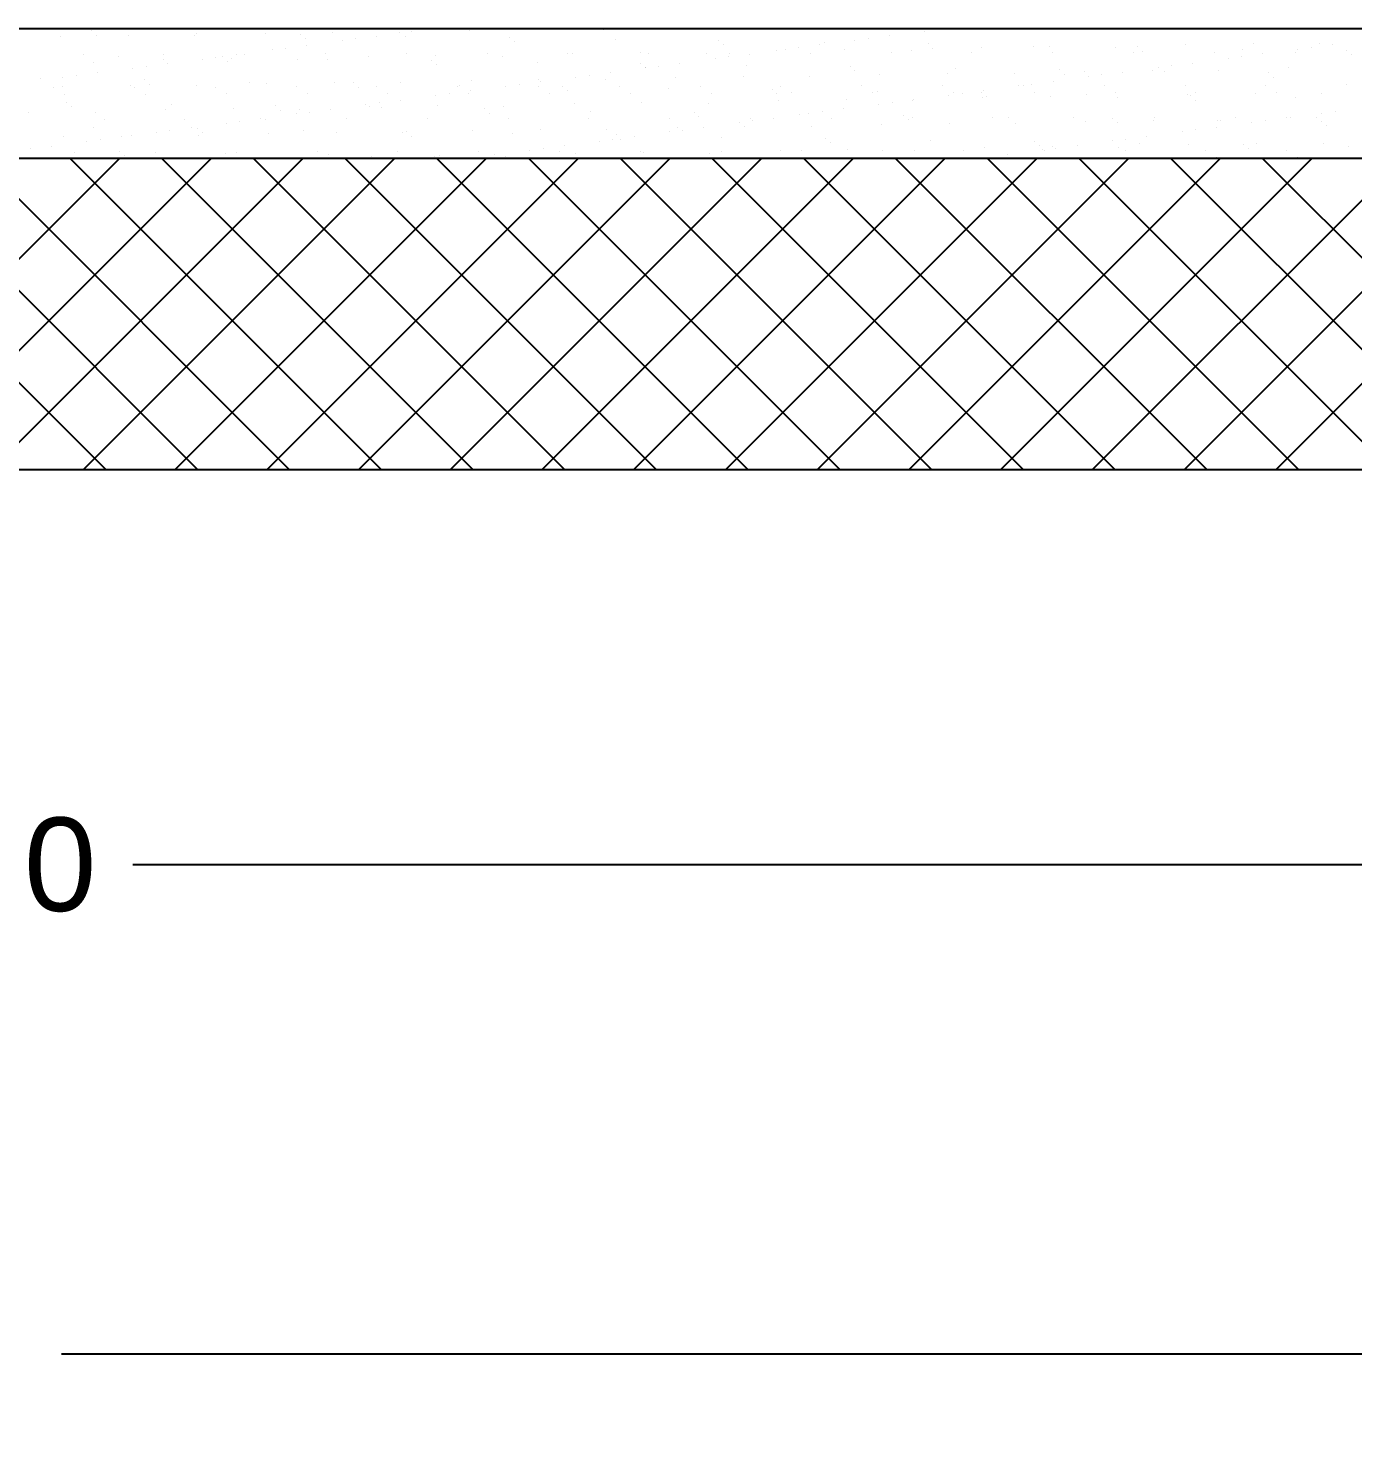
# Model space of a CAD drawing. Header units: metres. Extents: x 668617 to 675126, y 2286318 to 2293677.
# Drawn here: x 672266.887 to 672269.439, y 2287837.555 to 2287840.29 of the extents above; entities that cross this region are included whole.
import ezdxf

# ---------------------------------------------------------------- set-up
doc = ezdxf.new("R2010")
doc.units = ezdxf.units.M
doc.header["$MEASUREMENT"] = 0
doc.layers.add('DMTG_SECCIONES_VIALES', color=250, linetype='Continuous')
doc.styles.get("Standard").update_dxf_attribs({"font": 'arial.ttf'})
doc.dimstyles.get("Standard").update_dxf_attribs({"dimtxt": 0.18, "dimasz": 0.18, "dimexe": 0.18, "dimexo": 0.0625, "dimgap": 0.09, "dimtad": 0, "dimtih": 1, "dimtoh": 1, "dimdec": 4, "dimzin": 0, "dimdsep": 46, "dimtxsty": 'Standard', "dimcen": 0.09, "dimadec": 0, "dimazin": 0, "dimtfac": 1, "dimtdec": 4, "dimtofl": 0, "dimtmove": 0, "dimatfit": 3, "dimfxl": 1, "dimtolj": 1, "dimtzin": 0, "dimarcsym": 0})

# ---------------------------------------------------------------- blocks, each defined once
blk = doc.blocks.new('_ArchTick')
at = {"color": 0, "linetype": 'ByBlock', "const_width": 0.15}
blk.add_lwpolyline([(-0.5, -0.5), (0.5, 0.5)], dxfattribs=at)
blk = doc.blocks.new('*D433')
at = {"layer": 'Defpoints', "color": 0, "transparency": 16777216}
for p in [(672259.7035, 2287840.2898), (672273.7035, 2287840.2898), (672273.7035, 2287838.6778)]:
    blk.add_point(p, dxfattribs=at)
at = {"layer": 'DMTG_SECCIONES_VIALES', "color": 0, "lineweight": -2, "transparency": 16777216}
for p, q in [((672259.7035, 2287840.2273), (672259.7035, 2287838.4978)), ((672273.7035, 2287840.2273), (672273.7035, 2287838.4978)), ((672259.7035, 2287838.6778), (672266.3186, 2287838.6778)), ((672273.7035, 2287838.6778), (672267.0885, 2287838.6778))]:
    blk.add_line(p, q, dxfattribs=at)
at = {"layer": 'DMTG_SECCIONES_VIALES', "color": 0, "lineweight": -2, "transparency": 16777216, "xscale": 0.18, "yscale": 0.18, "zscale": 0.18, "rotation": 180}
blk.add_blockref('_ArchTick', (672259.7035, 2287838.6778), dxfattribs=at)
at = {"layer": 'DMTG_SECCIONES_VIALES', "color": 0, "lineweight": -2, "transparency": 16777216, "xscale": 0.18, "yscale": 0.18, "zscale": 0.18}
blk.add_blockref('_ArchTick', (672273.7035, 2287838.6778), dxfattribs=at)
at = {"layer": 'DMTG_SECCIONES_VIALES', "color": 0, "transparency": 16777216, "insert": (672266.7035, 2287838.6778), "char_height": 0.18, "attachment_point": 5}
blk.add_mtext('\\A1;14.00', dxfattribs=at)
blk = doc.blocks.new('*D422')
at = {"layer": 'Defpoints', "color": 0, "transparency": 16777216}
for p in [(672246.3035, 2287840.2898), (672286.8035, 2287840.2898), (672286.8035, 2287837.735)]:
    blk.add_point(p, dxfattribs=at)
at = {"layer": 'DMTG_SECCIONES_VIALES', "color": 0, "lineweight": -2, "transparency": 16777216}
for p, q in [((672246.3035, 2287840.2273), (672246.3035, 2287837.555)), ((672286.8035, 2287840.2273), (672286.8035, 2287837.555)), ((672246.3035, 2287837.735), (672266.1565, 2287837.735)), ((672286.8035, 2287837.735), (672266.9506, 2287837.735))]:
    blk.add_line(p, q, dxfattribs=at)
at = {"layer": 'DMTG_SECCIONES_VIALES', "color": 0, "lineweight": -2, "transparency": 16777216, "xscale": 0.18, "yscale": 0.18, "zscale": 0.18, "rotation": 180}
blk.add_blockref('_ArchTick', (672246.3035, 2287837.735), dxfattribs=at)
at = {"layer": 'DMTG_SECCIONES_VIALES', "color": 0, "lineweight": -2, "transparency": 16777216, "xscale": 0.18, "yscale": 0.18, "zscale": 0.18}
blk.add_blockref('_ArchTick', (672286.8035, 2287837.735), dxfattribs=at)
at = {"layer": 'DMTG_SECCIONES_VIALES', "color": 0, "transparency": 16777216, "insert": (672266.5535, 2287837.735), "char_height": 0.18, "attachment_point": 5}
blk.add_mtext('\\A1;40.50', dxfattribs=at)

msp = doc.modelspace()

# ---------------------------------------------------------------- linework, layer by layer
at = {"layer": 'DMTG_SECCIONES_VIALES'}
for p, q in [((672259.70355, 2287840.28977), (672273.70355, 2287840.28977)), ((672259.95355, 2287840.03977), (672273.45355, 2287840.03977)), ((672260.55355, 2287839.43977), (672272.85355, 2287839.43977))]:
    msp.add_line(p, q, dxfattribs=at)
at = {"layer": 'DMTG_SECCIONES_VIALES', "color": 18, "linetype": 'Continuous', "true_color": 0x000000}
for p, q in [((672266.91651, 2287840.28798), (672266.91651, 2287840.28798)), ((672267.00823, 2287840.28477), (672267.00823, 2287840.28477)), ((672267.01745, 2287840.27632), (672267.01745, 2287840.27632)), ((672267.07222, 2287840.28826), (672267.07222, 2287840.28826)), ((672267.07995, 2287840.27602), (672267.07995, 2287840.27602)), ((672267.20785, 2287840.27541), (672267.20785, 2287840.27541)), ((672267.21125, 2287840.28035), (672267.21125, 2287840.28035)), ((672267.22792, 2287840.28854), (672267.22792, 2287840.28854)), ((672267.3429, 2287840.28027), (672267.3429, 2287840.28027)), ((672267.38363, 2287840.28883), (672267.38363, 2287840.28883)), ((672267.41133, 2287840.27863), (672267.41133, 2287840.27863)), ((672267.47378, 2287840.28194), (672267.47378, 2287840.28194)), ((672267.53934, 2287840.28911), (672267.53934, 2287840.28911)), ((672267.55799, 2287840.27493), (672267.55799, 2287840.27493)), ((672267.60168, 2287840.28133), (672267.60168, 2287840.28133)), ((672267.62591, 2287840.28387), (672267.62591, 2287840.28387)), ((672267.65193, 2287840.2873), (672267.65193, 2287840.2873)), ((672267.69504, 2287840.28939), (672267.69504, 2287840.28939)), ((672267.73673, 2287840.2862), (672267.73673, 2287840.2862)), ((672267.85075, 2287840.28968), (672267.85075, 2287840.28968)), ((672267.86761, 2287840.28786), (672267.86761, 2287840.28786)), ((672267.99551, 2287840.28725), (672267.99551, 2287840.28725)), ((672268.54621, 2287840.27557), (672268.54621, 2287840.27557)), ((672268.61413, 2287840.28451), (672268.61413, 2287840.28451)), ((672268.64015, 2287840.28794), (672268.64015, 2287840.28794)), ((672269.18323, 2287840.28951), (672269.18323, 2287840.28951)), ((672266.94907, 2287840.27435), (672266.94907, 2287840.27435)), ((672267.35673, 2287840.24843), (672267.35673, 2287840.24843)), ((672267.38275, 2287840.25186), (672267.38275, 2287840.25186)), ((672267.42054, 2287840.27018), (672267.42054, 2287840.27018)), ((672267.4234, 2287840.25721), (672267.4234, 2287840.25721)), ((672267.49132, 2287840.26615), (672267.49132, 2287840.26615)), ((672267.51734, 2287840.26958), (672267.51734, 2287840.26958)), ((672267.61435, 2287840.27421), (672267.61435, 2287840.27421)), ((672267.81442, 2287840.27249), (672267.81442, 2287840.27249)), ((672267.82364, 2287840.26404), (672267.82364, 2287840.26404)), ((672268.01744, 2287840.26807), (672268.01744, 2287840.26807)), ((672268.21751, 2287840.26635), (672268.21751, 2287840.26635)), ((672268.22673, 2287840.2579), (672268.22673, 2287840.2579)), ((672268.34495, 2287840.24908), (672268.34495, 2287840.24908)), ((672268.37097, 2287840.2525), (672268.37097, 2287840.2525)), ((672268.41162, 2287840.25785), (672268.41162, 2287840.25785)), ((672268.42054, 2287840.26193), (672268.42054, 2287840.26193)), ((672268.45993, 2287840.24858), (672268.45993, 2287840.24858)), ((672268.47954, 2287840.2668), (672268.47954, 2287840.2668)), ((672268.50556, 2287840.27022), (672268.50556, 2287840.27022)), ((672268.58783, 2287840.24796), (672268.58783, 2287840.24796)), ((672268.62061, 2287840.26021), (672268.62061, 2287840.26021)), ((672268.62983, 2287840.25176), (672268.62983, 2287840.25176)), ((672268.72287, 2287840.25283), (672268.72287, 2287840.25283)), ((672268.82363, 2287840.25579), (672268.82363, 2287840.25579)), ((672268.85375, 2287840.2545), (672268.85375, 2287840.2545)), ((672268.98166, 2287840.25388), (672268.98166, 2287840.25388)), ((672269.0237, 2287840.25407), (672269.0237, 2287840.25407)), ((672269.1167, 2287840.25875), (672269.1167, 2287840.25875)), ((672269.22673, 2287840.24965), (672269.22673, 2287840.24965)), ((672269.24758, 2287840.26042), (672269.24758, 2287840.26042)), ((672269.33317, 2287840.24972), (672269.33317, 2287840.24972)), ((672269.35919, 2287840.25315), (672269.35919, 2287840.25315)), ((672269.37549, 2287840.25981), (672269.37549, 2287840.25981)), ((672269.39984, 2287840.2585), (672269.39984, 2287840.2585)), ((672269.4268, 2287840.24793), (672269.4268, 2287840.24793)), ((672266.99241, 2287840.23962), (672266.99241, 2287840.23962)), ((672267.01251, 2287840.22428), (672267.01251, 2287840.22428)), ((672267.06095, 2287840.23646), (672267.06095, 2287840.23646)), ((672267.14756, 2287840.22914), (672267.14756, 2287840.22914)), ((672267.14812, 2287840.2399), (672267.14812, 2287840.2399)), ((672267.15423, 2287840.22177), (672267.15423, 2287840.22177)), ((672267.22214, 2287840.23071), (672267.22214, 2287840.23071)), ((672267.24817, 2287840.23414), (672267.24817, 2287840.23414)), ((672267.26102, 2287840.23474), (672267.26102, 2287840.23474)), ((672267.27024, 2287840.2263), (672267.27024, 2287840.2263)), ((672267.27844, 2287840.23081), (672267.27844, 2287840.23081)), ((672267.28881, 2287840.23949), (672267.28881, 2287840.23949)), ((672267.30383, 2287840.24019), (672267.30383, 2287840.24019)), ((672267.40634, 2287840.2302), (672267.40634, 2287840.2302)), ((672267.45954, 2287840.24047), (672267.45954, 2287840.24047)), ((672267.46404, 2287840.23032), (672267.46404, 2287840.23032)), ((672267.54139, 2287840.23506), (672267.54139, 2287840.23506)), ((672267.61524, 2287840.24075), (672267.61524, 2287840.24075)), ((672267.66411, 2287840.2286), (672267.66411, 2287840.2286)), ((672267.67227, 2287840.23673), (672267.67227, 2287840.23673)), ((672267.77095, 2287840.24104), (672267.77095, 2287840.24104)), ((672267.80017, 2287840.23612), (672267.80017, 2287840.23612)), ((672267.86714, 2287840.22418), (672267.86714, 2287840.22418)), ((672267.92666, 2287840.24132), (672267.92666, 2287840.24132)), ((672267.93522, 2287840.24099), (672267.93522, 2287840.24099)), ((672268.0661, 2287840.24265), (672268.0661, 2287840.24265)), ((672268.06721, 2287840.22247), (672268.06721, 2287840.22247)), ((672268.08236, 2287840.2416), (672268.08236, 2287840.2416)), ((672268.14245, 2287840.22242), (672268.14245, 2287840.22242)), ((672268.194, 2287840.24204), (672268.194, 2287840.24204)), ((672268.21036, 2287840.23136), (672268.21036, 2287840.23136)), ((672268.23639, 2287840.23478), (672268.23639, 2287840.23478)), ((672268.23807, 2287840.24188), (672268.23807, 2287840.24188)), ((672268.27703, 2287840.24014), (672268.27703, 2287840.24014)), ((672268.32905, 2287840.24691), (672268.32905, 2287840.24691)), ((672268.39378, 2287840.24217), (672268.39378, 2287840.24217)), ((672268.54949, 2287840.24245), (672268.54949, 2287840.24245)), ((672268.70519, 2287840.24273), (672268.70519, 2287840.24273)), ((672268.8609, 2287840.24302), (672268.8609, 2287840.24302)), ((672269.01661, 2287840.2433), (672269.01661, 2287840.2433)), ((672269.03292, 2287840.24562), (672269.03292, 2287840.24562)), ((672269.13067, 2287840.22306), (672269.13067, 2287840.22306)), ((672269.17231, 2287840.24358), (672269.17231, 2287840.24358)), ((672269.19858, 2287840.232), (672269.19858, 2287840.232)), ((672269.22461, 2287840.23543), (672269.22461, 2287840.23543)), ((672269.26526, 2287840.24078), (672269.26526, 2287840.24078)), ((672269.32802, 2287840.24386), (672269.32802, 2287840.24386)), ((672269.43601, 2287840.23949), (672269.43601, 2287840.23949)), ((672266.95296, 2287840.19528), (672266.95296, 2287840.19528)), ((672266.97899, 2287840.1987), (672266.97899, 2287840.1987)), ((672267.01964, 2287840.20405), (672267.01964, 2287840.20405)), ((672267.08755, 2287840.213), (672267.08755, 2287840.213)), ((672267.11358, 2287840.21642), (672267.11358, 2287840.21642)), ((672267.67333, 2287840.22016), (672267.67333, 2287840.22016)), ((672267.94118, 2287840.19592), (672267.94118, 2287840.19592)), ((672267.96721, 2287840.19935), (672267.96721, 2287840.19935)), ((672268.00786, 2287840.2047), (672268.00786, 2287840.2047)), ((672268.07577, 2287840.21364), (672268.07577, 2287840.21364)), ((672268.07642, 2287840.21402), (672268.07642, 2287840.21402)), ((672268.1018, 2287840.21707), (672268.1018, 2287840.21707)), ((672268.13371, 2287840.19578), (672268.13371, 2287840.19578)), ((672268.26459, 2287840.19744), (672268.26459, 2287840.19744)), ((672268.27023, 2287840.21804), (672268.27023, 2287840.21804)), ((672268.39249, 2287840.19683), (672268.39249, 2287840.19683)), ((672268.4703, 2287840.21633), (672268.4703, 2287840.21633)), ((672268.47952, 2287840.20788), (672268.47952, 2287840.20788)), ((672268.52753, 2287840.2017), (672268.52753, 2287840.2017)), ((672268.65841, 2287840.20337), (672268.65841, 2287840.20337)), ((672268.67332, 2287840.2119), (672268.67332, 2287840.2119)), ((672268.78632, 2287840.20275), (672268.78632, 2287840.20275)), ((672268.8734, 2287840.21019), (672268.8734, 2287840.21019)), ((672268.88261, 2287840.20174), (672268.88261, 2287840.20174)), ((672268.92136, 2287840.20762), (672268.92136, 2287840.20762)), ((672268.9294, 2287840.19656), (672268.9294, 2287840.19656)), ((672268.95543, 2287840.19999), (672268.95543, 2287840.19999)), ((672268.99608, 2287840.20534), (672268.99608, 2287840.20534)), ((672269.05224, 2287840.20929), (672269.05224, 2287840.20929)), ((672269.06399, 2287840.21428), (672269.06399, 2287840.21428)), ((672269.07642, 2287840.20577), (672269.07642, 2287840.20577)), ((672269.09002, 2287840.21771), (672269.09002, 2287840.21771)), ((672269.18015, 2287840.20867), (672269.18015, 2287840.20867)), ((672269.27649, 2287840.20405), (672269.27649, 2287840.20405)), ((672269.28571, 2287840.1956), (672269.28571, 2287840.1956)), ((672269.31519, 2287840.21354), (672269.31519, 2287840.21354)), ((672266.91064, 2287840.19258), (672266.91064, 2287840.19258)), ((672266.93581, 2287840.17621), (672266.93581, 2287840.17621)), ((672266.95222, 2287840.17801), (672266.95222, 2287840.17801)), ((672267.0831, 2287840.17968), (672267.0831, 2287840.17968)), ((672267.09151, 2287840.17649), (672267.09151, 2287840.17649)), ((672267.11071, 2287840.19086), (672267.11071, 2287840.19086)), ((672267.11993, 2287840.18242), (672267.11993, 2287840.18242)), ((672267.211, 2287840.17907), (672267.211, 2287840.17907)), ((672267.24722, 2287840.17677), (672267.24722, 2287840.17677)), ((672267.31374, 2287840.18644), (672267.31374, 2287840.18644)), ((672267.34605, 2287840.18393), (672267.34605, 2287840.18393)), ((672267.40293, 2287840.17705), (672267.40293, 2287840.17705)), ((672267.47693, 2287840.1856), (672267.47693, 2287840.1856)), ((672267.51381, 2287840.18472), (672267.51381, 2287840.18472)), ((672267.52302, 2287840.17628), (672267.52302, 2287840.17628)), ((672267.55863, 2287840.17734), (672267.55863, 2287840.17734)), ((672267.60483, 2287840.18499), (672267.60483, 2287840.18499)), ((672267.71434, 2287840.17762), (672267.71434, 2287840.17762)), ((672267.71683, 2287840.1803), (672267.71683, 2287840.1803)), ((672267.73868, 2287840.16926), (672267.73868, 2287840.16926)), ((672267.73988, 2287840.18985), (672267.73988, 2287840.18985)), ((672267.80659, 2287840.1782), (672267.80659, 2287840.1782)), ((672267.83262, 2287840.18163), (672267.83262, 2287840.18163)), ((672267.87005, 2287840.1779), (672267.87005, 2287840.1779)), ((672267.87076, 2287840.19152), (672267.87076, 2287840.19152)), ((672267.87327, 2287840.18698), (672267.87327, 2287840.18698)), ((672267.9169, 2287840.17858), (672267.9169, 2287840.17858)), ((672267.92612, 2287840.17014), (672267.92612, 2287840.17014)), ((672267.99866, 2287840.19091), (672267.99866, 2287840.19091)), ((672268.02576, 2287840.17819), (672268.02576, 2287840.17819)), ((672268.11992, 2287840.17416), (672268.11992, 2287840.17416)), ((672268.18146, 2287840.17847), (672268.18146, 2287840.17847)), ((672268.32, 2287840.17244), (672268.32, 2287840.17244)), ((672268.33717, 2287840.17875), (672268.33717, 2287840.17875)), ((672268.49288, 2287840.17903), (672268.49288, 2287840.17903)), ((672268.51396, 2287840.1656), (672268.51396, 2287840.1656)), ((672268.52302, 2287840.16802), (672268.52302, 2287840.16802)), ((672268.64858, 2287840.17932), (672268.64858, 2287840.17932)), ((672268.66967, 2287840.16589), (672268.66967, 2287840.16589)), ((672268.72309, 2287840.1663), (672268.72309, 2287840.1663)), ((672268.7269, 2287840.1699), (672268.7269, 2287840.1699)), ((672268.79481, 2287840.17885), (672268.79481, 2287840.17885)), ((672268.80429, 2287840.1796), (672268.80429, 2287840.1796)), ((672268.82084, 2287840.18227), (672268.82084, 2287840.18227)), ((672268.82538, 2287840.16617), (672268.82538, 2287840.16617)), ((672268.86149, 2287840.18762), (672268.86149, 2287840.18762)), ((672268.96, 2287840.17988), (672268.96, 2287840.17988)), ((672268.98108, 2287840.16645), (672268.98108, 2287840.16645)), ((672269.11571, 2287840.18017), (672269.11571, 2287840.18017)), ((672269.13679, 2287840.16673), (672269.13679, 2287840.16673)), ((672269.27141, 2287840.18045), (672269.27141, 2287840.18045)), ((672269.2925, 2287840.16702), (672269.2925, 2287840.16702)), ((672269.42712, 2287840.18073), (672269.42712, 2287840.18073)), ((672266.95689, 2287840.16277), (672266.95689, 2287840.16277)), ((672266.96041, 2287840.14698), (672266.96041, 2287840.14698)), ((672266.96962, 2287840.13853), (672266.96962, 2287840.13853)), ((672267.1126, 2287840.16306), (672267.1126, 2287840.16306)), ((672267.16343, 2287840.14256), (672267.16343, 2287840.14256)), ((672267.2683, 2287840.16334), (672267.2683, 2287840.16334)), ((672267.3635, 2287840.14084), (672267.3635, 2287840.14084)), ((672267.42401, 2287840.16362), (672267.42401, 2287840.16362)), ((672267.53742, 2287840.14276), (672267.53742, 2287840.14276)), ((672267.54454, 2287840.13872), (672267.54454, 2287840.13872)), ((672267.56344, 2287840.14619), (672267.56344, 2287840.14619)), ((672267.57972, 2287840.1639), (672267.57972, 2287840.1639)), ((672267.60409, 2287840.15154), (672267.60409, 2287840.15154)), ((672267.67201, 2287840.16048), (672267.67201, 2287840.16048)), ((672267.67542, 2287840.14039), (672267.67542, 2287840.14039)), ((672267.69803, 2287840.16391), (672267.69803, 2287840.16391)), ((672267.73543, 2287840.16419), (672267.73543, 2287840.16419)), ((672267.80332, 2287840.13978), (672267.80332, 2287840.13978)), ((672267.89113, 2287840.16447), (672267.89113, 2287840.16447)), ((672267.93837, 2287840.14464), (672267.93837, 2287840.14464)), ((672268.04684, 2287840.16475), (672268.04684, 2287840.16475)), ((672268.06925, 2287840.14631), (672268.06925, 2287840.14631)), ((672268.19715, 2287840.1457), (672268.19715, 2287840.1457)), ((672268.20255, 2287840.16504), (672268.20255, 2287840.16504)), ((672268.32921, 2287840.164), (672268.32921, 2287840.164)), ((672268.3322, 2287840.15057), (672268.3322, 2287840.15057)), ((672268.35825, 2287840.16532), (672268.35825, 2287840.16532)), ((672268.46307, 2287840.15223), (672268.46307, 2287840.15223)), ((672268.52564, 2287840.14341), (672268.52564, 2287840.14341)), ((672268.55166, 2287840.14683), (672268.55166, 2287840.14683)), ((672268.59098, 2287840.15162), (672268.59098, 2287840.15162)), ((672268.59231, 2287840.15219), (672268.59231, 2287840.15219)), ((672268.66023, 2287840.16113), (672268.66023, 2287840.16113)), ((672268.68625, 2287840.16455), (672268.68625, 2287840.16455)), ((672268.72602, 2287840.15649), (672268.72602, 2287840.15649)), ((672268.73231, 2287840.15786), (672268.73231, 2287840.15786)), ((672268.8569, 2287840.15816), (672268.8569, 2287840.15816)), ((672268.92611, 2287840.16188), (672268.92611, 2287840.16188)), ((672268.98481, 2287840.15754), (672268.98481, 2287840.15754)), ((672269.11985, 2287840.16241), (672269.11985, 2287840.16241)), ((672269.12618, 2287840.16016), (672269.12618, 2287840.16016)), ((672269.1354, 2287840.15172), (672269.1354, 2287840.15172)), ((672269.25073, 2287840.16408), (672269.25073, 2287840.16408)), ((672269.32921, 2287840.15574), (672269.32921, 2287840.15574)), ((672269.37864, 2287840.16346), (672269.37864, 2287840.16346)), ((672266.88776, 2287840.12855), (672266.88776, 2287840.12855)), ((672267.01566, 2287840.12794), (672267.01566, 2287840.12794)), ((672267.0328, 2287840.11442), (672267.0328, 2287840.11442)), ((672267.15071, 2287840.1328), (672267.15071, 2287840.1328)), ((672267.1885, 2287840.1147), (672267.1885, 2287840.1147)), ((672267.28159, 2287840.13447), (672267.28159, 2287840.13447)), ((672267.33491, 2287840.1161), (672267.33491, 2287840.1161)), ((672267.34421, 2287840.11498), (672267.34421, 2287840.11498)), ((672267.37272, 2287840.13239), (672267.37272, 2287840.13239)), ((672267.40283, 2287840.12504), (672267.40283, 2287840.12504)), ((672267.40949, 2287840.13386), (672267.40949, 2287840.13386)), ((672267.42885, 2287840.12847), (672267.42885, 2287840.12847)), ((672267.4695, 2287840.13382), (672267.4695, 2287840.13382)), ((672267.49992, 2287840.11526), (672267.49992, 2287840.11526)), ((672267.56652, 2287840.13642), (672267.56652, 2287840.13642)), ((672267.65562, 2287840.11555), (672267.65562, 2287840.11555)), ((672267.7666, 2287840.1347), (672267.7666, 2287840.1347)), ((672267.77581, 2287840.12625), (672267.77581, 2287840.12625)), ((672267.81133, 2287840.11583), (672267.81133, 2287840.11583)), ((672267.96704, 2287840.11611), (672267.96704, 2287840.11611)), ((672267.96962, 2287840.13028), (672267.96962, 2287840.13028)), ((672268.12275, 2287840.1164), (672268.12275, 2287840.1164)), ((672268.16969, 2287840.12856), (672268.16969, 2287840.12856)), ((672268.17891, 2287840.12011), (672268.17891, 2287840.12011)), ((672268.27845, 2287840.11668), (672268.27845, 2287840.11668)), ((672268.28249, 2287840.1114), (672268.28249, 2287840.1114)), ((672268.32313, 2287840.11675), (672268.32313, 2287840.11675)), ((672268.37271, 2287840.12414), (672268.37271, 2287840.12414)), ((672268.39105, 2287840.12569), (672268.39105, 2287840.12569)), ((672268.41707, 2287840.12912), (672268.41707, 2287840.12912)), ((672268.43416, 2287840.11696), (672268.43416, 2287840.11696)), ((672268.45772, 2287840.13447), (672268.45772, 2287840.13447)), ((672268.57278, 2287840.12242), (672268.57278, 2287840.12242)), ((672268.582, 2287840.11397), (672268.582, 2287840.11397)), ((672268.58987, 2287840.11725), (672268.58987, 2287840.11725)), ((672268.74557, 2287840.11753), (672268.74557, 2287840.11753)), ((672268.77581, 2287840.118), (672268.77581, 2287840.118)), ((672268.90128, 2287840.11781), (672268.90128, 2287840.11781)), ((672268.92451, 2287840.11128), (672268.92451, 2287840.11128)), ((672268.97588, 2287840.11628), (672268.97588, 2287840.11628)), ((672269.05539, 2287840.11295), (672269.05539, 2287840.11295)), ((672269.05699, 2287840.11809), (672269.05699, 2287840.11809)), ((672269.1789, 2287840.11186), (672269.1789, 2287840.11186)), ((672269.1833, 2287840.11233), (672269.1833, 2287840.11233)), ((672269.2127, 2287840.11838), (672269.2127, 2287840.11838)), ((672269.27071, 2287840.11204), (672269.27071, 2287840.11204)), ((672269.31135, 2287840.11739), (672269.31135, 2287840.11739)), ((672269.31834, 2287840.1172), (672269.31834, 2287840.1172)), ((672269.3684, 2287840.11866), (672269.3684, 2287840.11866)), ((672269.37927, 2287840.12633), (672269.37927, 2287840.12633)), ((672269.40529, 2287840.12976), (672269.40529, 2287840.12976)), ((672267.01312, 2287840.09867), (672267.01312, 2287840.09867)), ((672267.13365, 2287840.08961), (672267.13365, 2287840.08961)), ((672267.15968, 2287840.09303), (672267.15968, 2287840.09303)), ((672267.20033, 2287840.09838), (672267.20033, 2287840.09838)), ((672267.2132, 2287840.09695), (672267.2132, 2287840.09695)), ((672267.22241, 2287840.08851), (672267.22241, 2287840.08851)), ((672267.26824, 2287840.10733), (672267.26824, 2287840.10733)), ((672267.29427, 2287840.11075), (672267.29427, 2287840.11075)), ((672267.3492, 2287840.08759), (672267.3492, 2287840.08759)), ((672267.41622, 2287840.09253), (672267.41622, 2287840.09253)), ((672267.48008, 2287840.08926), (672267.48008, 2287840.08926)), ((672267.60798, 2287840.08865), (672267.60798, 2287840.08865)), ((672267.61629, 2287840.09081), (672267.61629, 2287840.09081)), ((672267.74303, 2287840.09351), (672267.74303, 2287840.09351)), ((672267.81931, 2287840.08639), (672267.81931, 2287840.08639)), ((672267.87391, 2287840.09518), (672267.87391, 2287840.09518)), ((672268.00181, 2287840.09457), (672268.00181, 2287840.09457)), ((672268.01938, 2287840.08467), (672268.01938, 2287840.08467)), ((672268.12187, 2287840.09025), (672268.12187, 2287840.09025)), ((672268.13686, 2287840.09943), (672268.13686, 2287840.09943)), ((672268.1479, 2287840.09368), (672268.1479, 2287840.09368)), ((672268.18855, 2287840.09903), (672268.18855, 2287840.09903)), ((672268.25646, 2287840.10797), (672268.25646, 2287840.10797)), ((672268.26774, 2287840.1011), (672268.26774, 2287840.1011)), ((672268.39564, 2287840.10049), (672268.39564, 2287840.10049)), ((672268.53068, 2287840.10536), (672268.53068, 2287840.10536)), ((672268.66156, 2287840.10702), (672268.66156, 2287840.10702)), ((672268.78947, 2287840.10641), (672268.78947, 2287840.10641)), ((672268.98509, 2287840.10783), (672268.98509, 2287840.10783)), ((672269.11009, 2287840.09089), (672269.11009, 2287840.09089)), ((672269.13612, 2287840.09432), (672269.13612, 2287840.09432)), ((672269.17677, 2287840.09967), (672269.17677, 2287840.09967)), ((672269.24468, 2287840.10861), (672269.24468, 2287840.10861)), ((672269.37897, 2287840.11014), (672269.37897, 2287840.11014)), ((672269.38819, 2287840.10169), (672269.38819, 2287840.10169)), ((672266.8905, 2287840.0576), (672266.8905, 2287840.0576)), ((672266.93115, 2287840.06295), (672266.93115, 2287840.06295)), ((672266.95537, 2287840.08167), (672266.95537, 2287840.08167)), ((672266.99906, 2287840.07189), (672266.99906, 2287840.07189)), ((672267.02509, 2287840.07531), (672267.02509, 2287840.07531)), ((672267.06574, 2287840.08067), (672267.06574, 2287840.08067)), ((672267.08625, 2287840.08334), (672267.08625, 2287840.08334)), ((672267.21415, 2287840.08273), (672267.21415, 2287840.08273)), ((672267.62551, 2287840.08237), (672267.62551, 2287840.08237)), ((672267.87872, 2287840.05824), (672267.87872, 2287840.05824)), ((672267.91937, 2287840.06359), (672267.91937, 2287840.06359)), ((672267.98728, 2287840.07253), (672267.98728, 2287840.07253)), ((672268.01331, 2287840.07596), (672268.01331, 2287840.07596)), ((672268.0286, 2287840.07623), (672268.0286, 2287840.07623)), ((672268.05396, 2287840.08131), (672268.05396, 2287840.08131)), ((672268.22241, 2287840.08025), (672268.22241, 2287840.08025)), ((672268.42248, 2287840.07853), (672268.42248, 2287840.07853)), ((672268.43169, 2287840.07009), (672268.43169, 2287840.07009)), ((672268.6255, 2287840.07411), (672268.6255, 2287840.07411)), ((672268.72917, 2287840.06015), (672268.72917, 2287840.06015)), ((672268.82557, 2287840.0724), (672268.82557, 2287840.0724)), ((672268.83479, 2287840.06395), (672268.83479, 2287840.06395)), ((672268.86005, 2287840.06181), (672268.86005, 2287840.06181)), ((672268.86694, 2287840.05888), (672268.86694, 2287840.05888)), ((672268.90759, 2287840.06423), (672268.90759, 2287840.06423)), ((672268.9755, 2287840.07318), (672268.9755, 2287840.07318)), ((672268.98796, 2287840.0612), (672268.98796, 2287840.0612)), ((672269.00153, 2287840.0766), (672269.00153, 2287840.0766)), ((672269.02859, 2287840.06797), (672269.02859, 2287840.06797)), ((672269.04218, 2287840.08195), (672269.04218, 2287840.08195)), ((672269.123, 2287840.06607), (672269.123, 2287840.06607)), ((672269.22867, 2287840.06626), (672269.22867, 2287840.06626)), ((672269.23788, 2287840.05781), (672269.23788, 2287840.05781)), ((672269.25388, 2287840.06774), (672269.25388, 2287840.06774)), ((672269.38179, 2287840.06712), (672269.38179, 2287840.06712)), ((672269.43169, 2287840.06183), (672269.43169, 2287840.06183)), ((672266.97619, 2287840.051), (672266.97619, 2287840.051)), ((672267.06289, 2287840.05307), (672267.06289, 2287840.05307)), ((672267.07211, 2287840.04462), (672267.07211, 2287840.04462)), ((672267.13189, 2287840.05128), (672267.13189, 2287840.05128)), ((672267.26591, 2287840.04865), (672267.26591, 2287840.04865)), ((672267.2876, 2287840.05157), (672267.2876, 2287840.05157)), ((672267.44331, 2287840.05185), (672267.44331, 2287840.05185)), ((672267.46598, 2287840.04693), (672267.46598, 2287840.04693)), ((672267.54769, 2287840.04238), (672267.54769, 2287840.04238)), ((672267.59902, 2287840.05213), (672267.59902, 2287840.05213)), ((672267.669, 2287840.04251), (672267.669, 2287840.04251)), ((672267.67857, 2287840.04405), (672267.67857, 2287840.04405)), ((672267.74413, 2287840.04052), (672267.74413, 2287840.04052)), ((672267.75472, 2287840.05241), (672267.75472, 2287840.05241)), ((672267.78478, 2287840.04587), (672267.78478, 2287840.04587)), ((672267.80647, 2287840.04344), (672267.80647, 2287840.04344)), ((672267.85269, 2287840.05481), (672267.85269, 2287840.05481)), ((672267.86908, 2287840.04079), (672267.86908, 2287840.04079)), ((672267.91043, 2287840.0527), (672267.91043, 2287840.0527)), ((672267.94152, 2287840.0483), (672267.94152, 2287840.0483)), ((672268.06614, 2287840.05298), (672268.06614, 2287840.05298)), ((672268.0724, 2287840.04997), (672268.0724, 2287840.04997)), ((672268.2003, 2287840.04936), (672268.2003, 2287840.04936)), ((672268.22184, 2287840.05326), (672268.22184, 2287840.05326)), ((672268.24293, 2287840.03983), (672268.24293, 2287840.03983)), ((672268.33534, 2287840.05422), (672268.33534, 2287840.05422)), ((672268.37755, 2287840.05355), (672268.37755, 2287840.05355)), ((672268.39864, 2287840.04011), (672268.39864, 2287840.04011)), ((672268.46622, 2287840.05589), (672268.46622, 2287840.05589)), ((672268.53326, 2287840.05383), (672268.53326, 2287840.05383)), ((672268.55434, 2287840.0404), (672268.55434, 2287840.0404)), ((672268.59413, 2287840.05528), (672268.59413, 2287840.05528)), ((672268.68897, 2287840.05411), (672268.68897, 2287840.05411)), ((672268.71005, 2287840.04068), (672268.71005, 2287840.04068)), ((672268.73235, 2287840.04116), (672268.73235, 2287840.04116)), ((672268.773, 2287840.04652), (672268.773, 2287840.04652)), ((672268.84091, 2287840.05546), (672268.84091, 2287840.05546)), ((672268.84467, 2287840.0544), (672268.84467, 2287840.0544)), ((672268.86576, 2287840.04096), (672268.86576, 2287840.04096)), ((672269.00038, 2287840.05468), (672269.00038, 2287840.05468)), ((672269.02146, 2287840.04125), (672269.02146, 2287840.04125)), ((672269.15609, 2287840.05496), (672269.15609, 2287840.05496)), ((672269.17717, 2287840.04153), (672269.17717, 2287840.04153)), ((672269.31179, 2287840.05524), (672269.31179, 2287840.05524)), ((672269.33288, 2287840.04181), (672269.33288, 2287840.04181))]:
    msp.add_line(p, q, dxfattribs=at)
at = {"layer": 'DMTG_SECCIONES_VIALES', "color": 252, "linetype": 'Continuous', "true_color": 0x939598}
for p, q in [((672267.03614, 2287839.43977), (672266.43614, 2287840.03977)), ((672266.46283, 2287839.43977), (672267.06283, 2287840.03977)), ((672267.21292, 2287839.43977), (672266.61292, 2287840.03977)), ((672266.63961, 2287839.43977), (672267.23961, 2287840.03977)), ((672267.38969, 2287839.43977), (672266.78969, 2287840.03977)), ((672266.81639, 2287839.43977), (672267.41639, 2287840.03977)), ((672267.56647, 2287839.43977), (672266.96647, 2287840.03977)), ((672266.99316, 2287839.43977), (672267.59316, 2287840.03977)), ((672267.74325, 2287839.43977), (672267.14325, 2287840.03977)), ((672267.16994, 2287839.43977), (672267.76994, 2287840.03977)), ((672267.92002, 2287839.43977), (672267.32002, 2287840.03977)), ((672267.34672, 2287839.43977), (672267.94672, 2287840.03977)), ((672268.0968, 2287839.43977), (672267.4968, 2287840.03977)), ((672267.52349, 2287839.43977), (672268.12349, 2287840.03977)), ((672268.27358, 2287839.43977), (672267.67358, 2287840.03977)), ((672267.70027, 2287839.43977), (672268.30027, 2287840.03977)), ((672268.45035, 2287839.43977), (672267.85035, 2287840.03977)), ((672267.87705, 2287839.43977), (672268.47705, 2287840.03977)), ((672268.62713, 2287839.43977), (672268.02713, 2287840.03977)), ((672268.05382, 2287839.43977), (672268.65382, 2287840.03977)), ((672268.80391, 2287839.43977), (672268.20391, 2287840.03977)), ((672268.2306, 2287839.43977), (672268.8306, 2287840.03977)), ((672268.98068, 2287839.43977), (672268.38068, 2287840.03977)), ((672268.40738, 2287839.43977), (672269.00738, 2287840.03977)), ((672269.15746, 2287839.43977), (672268.55746, 2287840.03977)), ((672268.58415, 2287839.43977), (672269.18415, 2287840.03977)), ((672269.33424, 2287839.43977), (672268.73424, 2287840.03977)), ((672268.76093, 2287839.43977), (672269.36093, 2287840.03977)), ((672269.51101, 2287839.43977), (672268.91101, 2287840.03977)), ((672268.93771, 2287839.43977), (672269.53771, 2287840.03977)), ((672269.68779, 2287839.43977), (672269.08779, 2287840.03977)), ((672269.11448, 2287839.43977), (672269.71448, 2287840.03977)), ((672269.86457, 2287839.43977), (672269.26457, 2287840.03977)), ((672269.29126, 2287839.43977), (672269.89126, 2287840.03977))]:
    msp.add_line(p, q, dxfattribs=at)

# ---------------------------------------------------------------- dimensions: what is measured, and where the dimension line sits
at = {"layer": 'DMTG_SECCIONES_VIALES'}
for base, p1, p2, picture, middle in [((672286.80355, 2287837.73504), (672246.30355, 2287840.28977), (672286.80355, 2287840.28977), '*D422', (672266.55355, 2287837.73504)), ((672273.70355, 2287838.67778), (672259.70355, 2287840.28977), (672273.70355, 2287840.28977), '*D433', (672266.70355, 2287838.67778))]:
    dim = msp.add_linear_dim(base=base, p1=p1, p2=p2, dimstyle='Standard', override={"dimdec": 2, "dimblk1": 'ArchTick', "dimblk2": 'ArchTick', "dimsah": 1}, dxfattribs=at)
    dim.commit()
    dim.dimension.update_dxf_attribs({"geometry": picture, "text_midpoint": middle})

doc.saveas('drawing.dxf')
